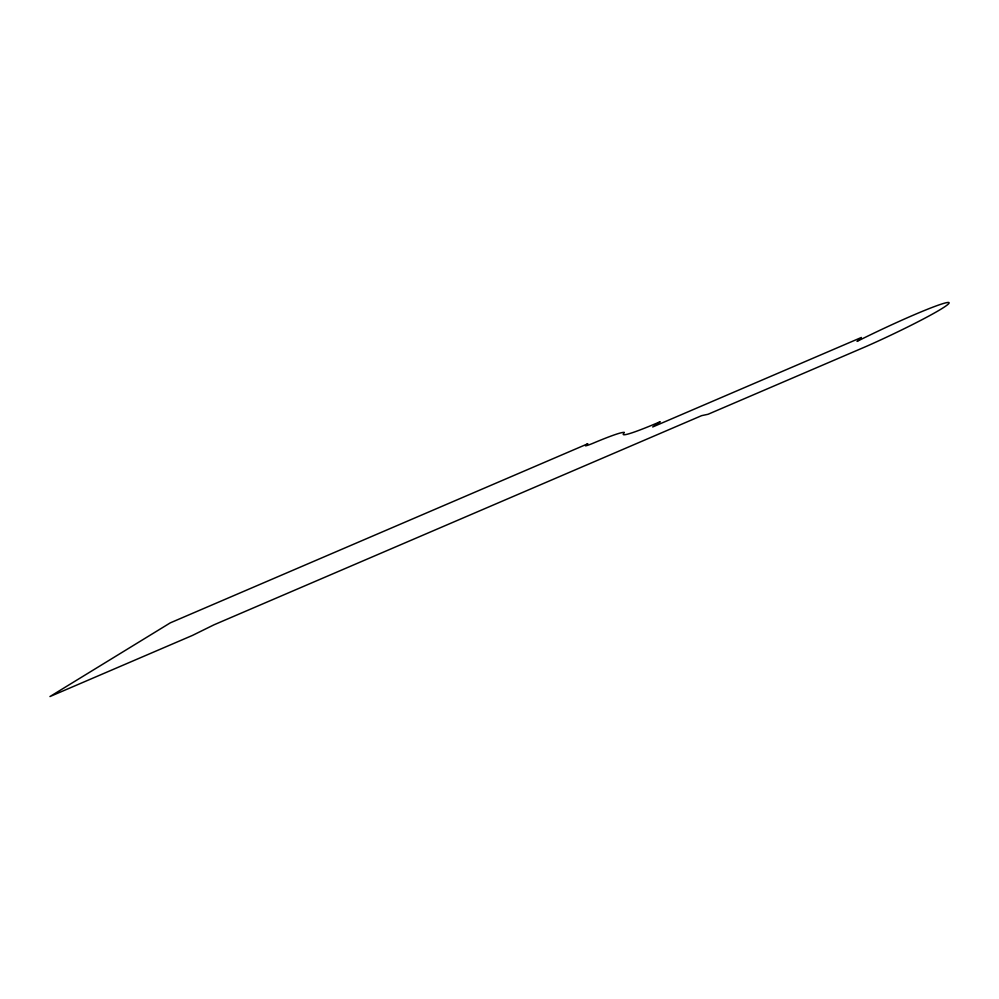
<?xml version="1.0" encoding="UTF-8"?>
<svg xmlns="http://www.w3.org/2000/svg" width="999" height="999" viewBox="0 0 999 999"><rect width="100%" height="100%" fill="white"/><g stroke="black" fill="none" stroke-linecap="round" stroke-linejoin="round"><path stroke-width="1.5" d="M624.2 432.467L623.264 434.14A78.859 4.958 -25.3 0 0 660.189 421.728L652.697 426.973L861.375 337.475L857.055 341.396A74.213 4.658 -25.3 0 1 930.956 307.892A74.213 4.658 -25.3 0 1 942.594 308.154A66.821 4.196 -25.3 0 1 866.458 346.328L708.029 414.285L701.635 415.646L213.948 624.825L192.507 635.401L49.95 696.553L170.305 622.852L587.812 443.768A22.34 1.399 -25.3 0 0 592.182 443.618A74.588 4.683 -25.3 0 1 624.2 432.467"/></g></svg>
